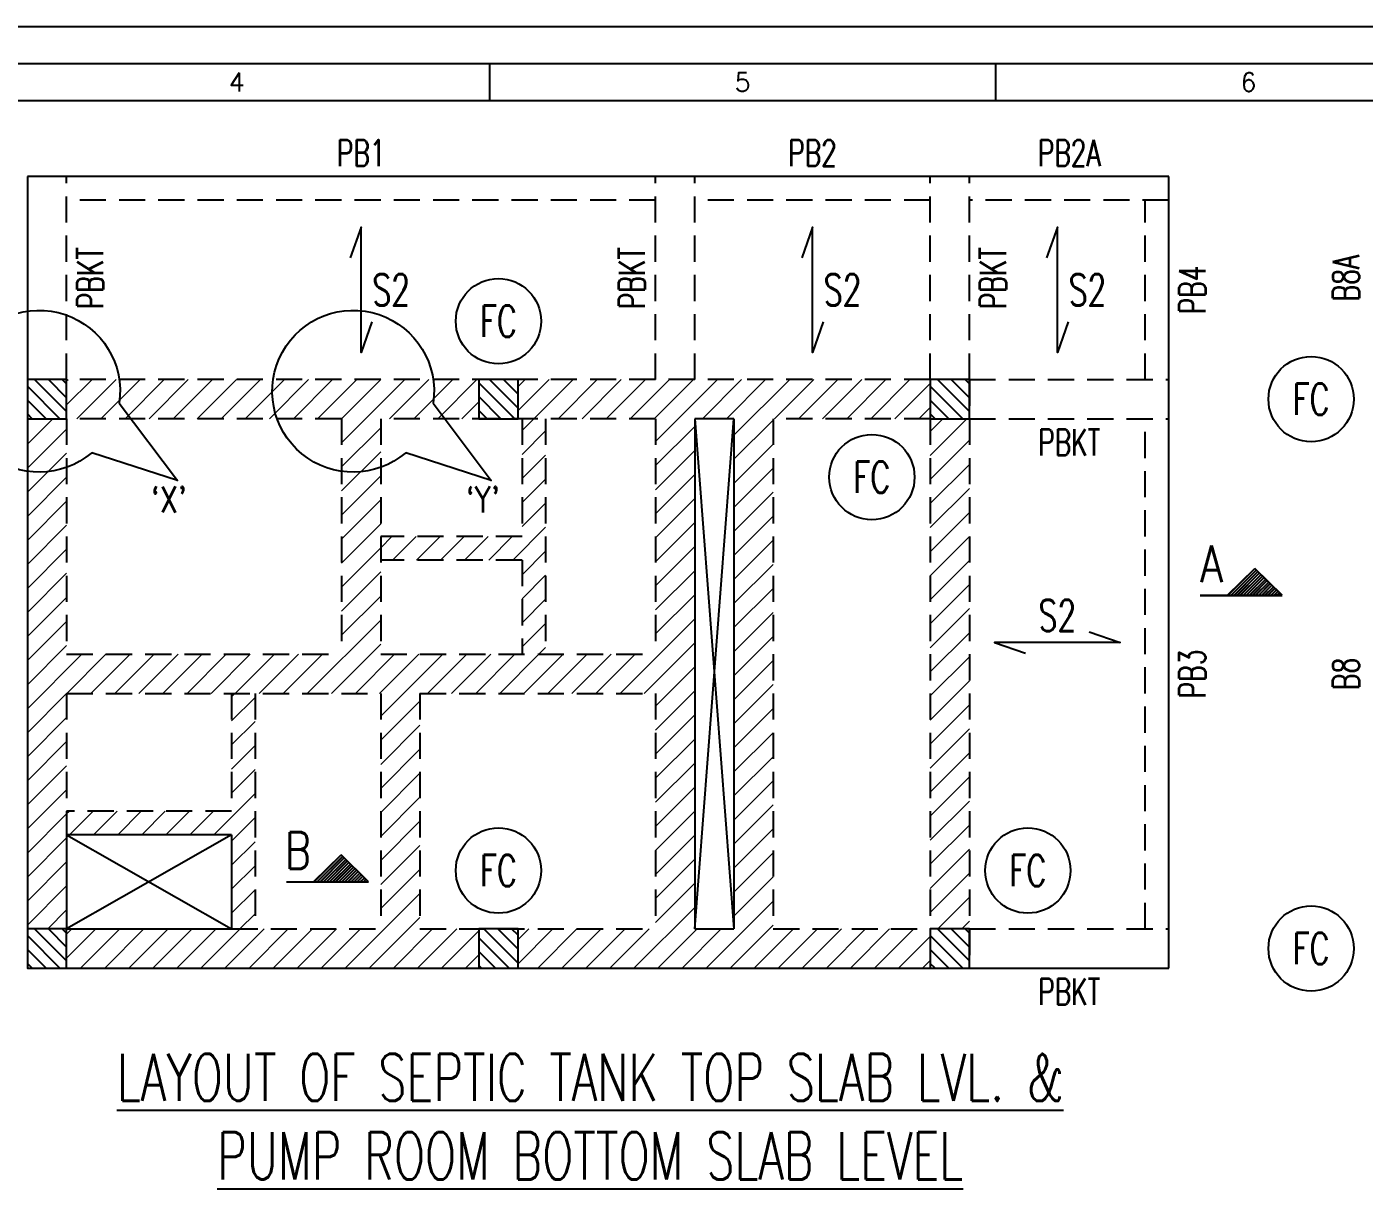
# Model space of a CAD drawing. Header units: inches. Extents: x 242373 to 956460, y -331936 to -238383.
# Drawn here: x 912669 to 925446, y -249569 to -238383 of the extents above; entities that cross this region are included whole.
import ezdxf
from ezdxf.enums import TextEntityAlignment as Align

# ---------------------------------------------------------------- set-up
doc = ezdxf.new("R2010")
doc.units = ezdxf.units.IN
doc.header["$MEASUREMENT"] = 0
doc.linetypes.add('HIDDEN2', pattern=[0.1875, 0.125, -0.0625])
doc.layers.add('hatch', color=8, linetype='Continuous', lineweight=0)
for name, color, linetype in [('PNA', 8, 'Continuous'), ('S- PILE CAP', 4, 'Continuous'), ('S-BEAM INNER', 200, 'HIDDEN2'), ('S-BEAM NO', 3, 'Continuous'), ('S-BEAM OUTER', 4, 'Continuous'), ('S-COLUMN', 1, 'Continuous'), ('S-COLUMN CIRCLE', 9, 'Continuous'), ('S-COLUMN HATCH', 8, 'Continuous'), ('S-COLUMN NO', 2, 'Continuous'), ('S-CUT LINE', 8, 'Continuous'), ('S-SECTION MARK', 1, 'Continuous'), ('S-SLAB MARK', 3, 'Continuous'), ('S-SLAB NO', 3, 'Continuous'), ('S-TEXT', 2, 'Continuous'), ('SLAB UG.', 4, 'Continuous')]:
    doc.layers.add(name, color=color, linetype=linetype)
doc.styles.add('ROMANS', font='SIMPLEX.shx', dxfattribs={"width": 0.7})
pattern_1 = [(45, (15635.61, -29199.22), (-114.904852, 114.904852), [])]
pattern_2 = [(135, (15635.61, -29199.22), (-66.291261, -66.291261), [])]

# ---------------------------------------------------------------- blocks, each defined once
blk = doc.blocks.new('SHEET')
at = {"elevation": -8, "flags": 128}
blk.add_lwpolyline([(674017, -125881), (763101, -125881), (763101, -63214), (674017, -63214)], close=True, dxfattribs=at)
at = {"layer": 'PNA'}
for p, q in [((704065, -63743, -8), (704065, -64273, -8)), ((711312, -63743, -8), (711312, -64273, -8))]:
    blk.add_line(p, q, dxfattribs=at)
at = {"layer": 'PNA', "color": 1, "elevation": -8}
for points in [[(675076, -125351), (762572, -125351), (762572, -63743), (675076, -63743)], [(676135, -124822), (762042, -124822), (762042, -64273), (676135, -64273)]]:
    blk.add_lwpolyline(points, close=True, dxfattribs=at)
at = {"layer": 'PNA', "style": 'ROMANS'}
for s, p in [('4', (700442, -64008, -8)), ('5', (707689, -64008, -8)), ('6', (714936, -64008, -8))]:
    blk.add_text(s, height=265, dxfattribs=at).set_placement(p, align=Align.MIDDLE)

msp = doc.modelspace()

# ---------------------------------------------------------------- hatches: boundary and pattern name
at = {"layer": 'hatch'}
h = msp.add_hatch(dxfattribs=at)
h.set_pattern_fill('ANSI31', color=256, scale=1300, style=0)
h.set_pattern_definition([(45, (-14309.86, -47885.78), (-114.904852, 114.904852), [])])
h.paths.add_polyline_path([(918675.1, -242129.1), (918675.1, -244379.1), (916050.1, -244379.1), (916050.1, -242129.1)], flags=17)
h.paths.add_polyline_path([(915675.1, -242129.1), (915675.1, -244379.1), (913050.1, -244379.1), (913050.1, -242129.1)], flags=17)
h.paths.add_polyline_path([(919050.1, -242129.1), (919425.1, -242129.1), (919425.1, -247004.1), (919050.1, -247004.1)], flags=17)
h.paths.add_polyline_path([(918675.1, -244754.1), (918675.1, -247004.1), (916425.1, -247004.1), (916425.1, -244754.1)], flags=16)
h.paths.add_polyline_path([(916050.1, -244754.1), (916050.1, -247004.1), (913050.1, -247004.1), (913050.1, -244754.1)], flags=16)
h.paths.add_polyline_path([(919800.1, -242129.1), (921300.1, -242129.1), (921300.1, -247004.1), (919800.1, -247004.1)], flags=17)
h.paths.add_polyline_path([(917362.6, -247004.1), (917362.6, -247379.1), (921300.1, -247379.1), (921300.1, -247004.1), (921675.1, -247004.1), (921675.1, -242129.1), (921300.1, -242129.1), (921300.1, -241754.1), (917362.6, -241754.1), (917362.6, -242129.1), (916987.6, -242129.1), (916987.6, -241754.1), (913050.1, -241754.1), (913050.1, -242129.1), (912675.1, -242129.1), (912675.1, -247004.1), (913050.1, -247004.1), (913050.1, -247379.1), (916987.6, -247379.1), (916987.6, -247004.1)])
h = msp.add_hatch(dxfattribs=at)
h.set_pattern_fill('ANSI31', color=256, scale=1300, style=0)
h.set_pattern_definition(pattern_1)
h.paths.add_polyline_path([(917400.8, -243254.1), (916050.1, -243254.1), (916050.1, -243479.1), (917400.8, -243479.1), (917400.8, -244379.1), (917625.8, -244379.1), (917625.8, -242129.1), (917400.8, -242129.1)])
h = msp.add_hatch(dxfattribs=at)
h.set_pattern_fill('ANSI31', color=256, scale=1300, style=0)
h.set_pattern_definition(pattern_1)
h.paths.add_polyline_path([(914850.1, -244754.1), (914625.1, -244754.1), (914625.1, -245879.1), (913050.1, -245879.1), (913050.1, -246104.1), (914625.1, -246104.1), (914625.1, -247004.1), (914850.1, -247004.1)])
at = {"layer": 'S-COLUMN HATCH'}
h = msp.add_hatch(dxfattribs=at)
h.set_pattern_fill('ANSI31', color=256, scale=750, angle=90, style=0)
h.set_pattern_definition([(135, (-365214.37, 213396.55), (-66.291261, -66.291261), [])])
h.paths.add_polyline_path([(913050.1, -241754.1), (912675.1, -241754.1), (912675.1, -242129.1), (913050.1, -242129.1)])
h = msp.add_hatch(dxfattribs=at)
h.set_pattern_fill('ANSI31', color=256, scale=750, angle=90, style=0)
h.set_pattern_definition(pattern_2)
h.paths.add_polyline_path([(917362.6, -241754.1), (916987.6, -241754.1), (916987.6, -242129.1), (917362.6, -242129.1)])
h = msp.add_hatch(dxfattribs=at)
h.set_pattern_fill('ANSI31', color=256, scale=750, angle=90, style=0)
h.set_pattern_definition([(135, (-356589.37, 213396.55), (-66.291261, -66.291261), [])])
h.paths.add_polyline_path([(921675.1, -241754.1), (921300.1, -241754.1), (921300.1, -242129.1), (921675.1, -242129.1)])
h = msp.add_hatch(dxfattribs=at)
h.set_pattern_fill('ANSI31', color=256, scale=750, angle=90, style=0)
h.set_pattern_definition([(135, (-365214.37, 208146.55), (-66.291261, -66.291261), [])])
h.paths.add_polyline_path([(913050.1, -247004.1), (912675.1, -247004.1), (912675.1, -247379.1), (913050.1, -247379.1)])
h = msp.add_hatch(dxfattribs=at)
h.set_pattern_fill('ANSI31', color=256, scale=750, angle=90, style=0)
h.set_pattern_definition(pattern_2)
h.paths.add_polyline_path([(917362.6, -247004.1), (916987.6, -247004.1), (916987.6, -247379.1), (917362.6, -247379.1)])
h = msp.add_hatch(dxfattribs=at)
h.set_pattern_fill('ANSI31', color=256, scale=750, angle=90, style=0)
h.set_pattern_definition([(135, (-356589.37, 208146.55), (-66.291261, -66.291261), [])])
h.paths.add_polyline_path([(921675.1, -247004.1), (921300.1, -247004.1), (921300.1, -247379.1), (921675.1, -247379.1)])
at = {"layer": 'S-SECTION MARK'}
h = msp.add_hatch(dxfattribs=at)
h.set_pattern_fill('ANSI31', color=256, scale=166.25, angle=180, style=0)
h.set_pattern_definition([(225, (996333.837, -242042.598), (14.694563, -14.694563), [])])
h.paths.add_polyline_path([(924400.7, -243559.1), (924662.9, -243816.6), (924138.5, -243816.6)])
h = msp.add_hatch(dxfattribs=at)
h.set_pattern_fill('ANSI31', color=256, scale=166.25, angle=180, style=0)
h.set_pattern_definition([(225, (996334.195, -242042.967), (14.694563, -14.694563), [])])
h.paths.add_polyline_path([(924401.1, -243558.7), (924663.2, -243816.3), (924138.9, -243816.3)])
h = msp.add_hatch(dxfattribs=at)
h.set_pattern_fill('ANSI31', color=256, scale=166.25, angle=180, style=0)
h.set_pattern_definition([(225, (987604.544, -244780.098), (14.694563, -14.694563), [])])
h.paths.add_polyline_path([(915671.4, -246296.6), (915933.6, -246554.1), (915409.2, -246554.1)])
h = msp.add_hatch(dxfattribs=at)
h.set_pattern_fill('ANSI31', color=256, scale=166.25, angle=180, style=0)
h.set_pattern_definition([(225, (987604.902, -244780.467), (14.694563, -14.694563), [])])
h.paths.add_polyline_path([(915671.8, -246296.2), (915933.9, -246553.8), (915409.6, -246553.8)])

# ---------------------------------------------------------------- linework, layer by layer
at = {"layer": 'S-BEAM INNER', "ltscale": 2000}
for p, q in [((913050.1, -241754.1, 0), (913050.1, -239814.2, 0)), ((918675.1, -241754.1, 0), (918675.1, -239814.2, 0)), ((919050.1, -241754.1, 0), (919050.1, -239814.2, 0)), ((921300.1, -241754.1, 0), (921300.1, -239814.2, 0)), ((921675.1, -241754.1, 0), (921675.1, -239814.2, 0)), ((918675.1, -240039.2, 0), (913050.1, -240039.2, 0)), ((921300.1, -240039.2, 0), (919050.1, -240039.2, 0)), ((923579.4, -240039.2, 0), (921675.1, -240039.2, 0)), ((923354.4, -241754.1, 0), (923354.4, -240039.2, 0)), ((921675.1, -241754.1, 0), (912675.1, -241754.1, 0)), ((921675.1, -241754.1, 0), (921675.1, -247379.1, 0)), ((921675.1, -241754.1, 0), (923579.4, -241754.1, 0)), ((913050.1, -242129.1, 0), (913050.1, -244379.1, 0)), ((915675.1, -242129.1, 0), (913050.1, -242129.1, 0)), ((915675.1, -242129.1, 0), (915675.1, -244379.1, 0)), ((918675.1, -242129.1, 0), (916050.1, -242129.1, 0)), ((916050.1, -242129.1, 0), (916050.1, -244379.1, 0)), ((917400.8, -242129.1, 0), (917400.8, -243254.1, 0)), ((917625.8, -242129.1, 0), (917625.8, -244379.1, 0)), ((918675.1, -242129.1, 0), (918675.1, -244379.1, 0)), ((921300.1, -242129.1, 0), (919800.1, -242129.1, 0)), ((919800.1, -242129.1, 0), (919800.1, -247004.1, 0)), ((921300.1, -242129.1, 0), (921300.1, -247004.1, 0)), ((921675.1, -242129.1, 0), (923579.4, -242129.1, 0)), ((923354.4, -247004.1, 0), (923354.4, -242129.1, 0)), ((917400.8, -243254.1, 0), (916050.1, -243254.1, 0)), ((917400.8, -243479.1, 0), (916050.1, -243479.1, 0)), ((917400.8, -243479.1, 0), (917400.8, -244379.1, 0)), ((913050.1, -244379.1, 0), (915675.1, -244379.1, 0)), ((916050.1, -244379.1, 0), (918675.1, -244379.1, 0)), ((913050.1, -244754.1, 0), (913050.1, -246104.1, 0)), ((913050.1, -244754.1, 0), (916050.1, -244754.1, 0)), ((914625.1, -244754.1, 0), (914625.1, -245879.1, 0)), ((914850.1, -244754.1, 0), (914850.1, -247004.1, 0)), ((916050.1, -244754.1, 0), (916050.1, -247004.1, 0)), ((916425.1, -244754.1, 0), (918675.1, -244754.1, 0)), ((916425.1, -244754.1, 0), (916425.1, -247004.1, 0)), ((918675.1, -244754.1, 0), (918675.1, -247004.1, 0)), ((914625.1, -245879.1, 0), (913050.1, -245879.1, 0)), ((914625.1, -247004.1, 0), (916050.1, -247004.1, 0)), ((916425.1, -247004.1, 0), (918675.1, -247004.1, 0)), ((919800.1, -247004.1, 0), (921300.1, -247004.1, 0)), ((921675.1, -247004.1, 0), (923579.4, -247004.1, 0))]:
    msp.add_line(p, q, dxfattribs=at)
at = {"layer": 'S-BEAM OUTER'}
for p, q in [((912675.1, -239814.2, 0), (912675.1, -247379.1, 0)), ((923579.4, -239814.2, 0), (912675.1, -239814.2, 0)), ((923579.4, -247379.1, 0), (923579.4, -239814.2, 0)), ((919425.1, -242129.1, 0), (919050.1, -242129.1, 0)), ((919050.1, -242129.1, 0), (919050.1, -247004.1, 0)), ((919425.1, -242129.1, 0), (919425.1, -247004.1, 0)), ((913050.1, -246104.1, 0), (913050.1, -247004.1, 0)), ((914625.1, -246104.1, 0), (913050.1, -246104.1, 0)), ((914625.1, -246104.1, 0), (914625.1, -247004.1, 0)), ((913050.1, -247004.1, 0), (914625.1, -247004.1, 0)), ((919050.1, -247004.1, 0), (919425.1, -247004.1, 0)), ((912675.1, -247379.1, 0), (923579.4, -247379.1, 0))]:
    msp.add_line(p, q, dxfattribs=at)
at = {"layer": 'S-COLUMN', "elevation": 0}
for points in [[(913050.1, -241754.1), (912675.1, -241754.1), (912675.1, -242129.1), (913050.1, -242129.1)], [(917362.6, -241754.1), (916987.6, -241754.1), (916987.6, -242129.1), (917362.6, -242129.1)], [(921675.1, -241754.1), (921300.1, -241754.1), (921300.1, -242129.1), (921675.1, -242129.1)], [(913050.1, -247004.1), (912675.1, -247004.1), (912675.1, -247379.1), (913050.1, -247379.1)], [(917362.6, -247004.1), (916987.6, -247004.1), (916987.6, -247379.1), (917362.6, -247379.1)], [(921675.1, -247004.1), (921300.1, -247004.1), (921300.1, -247379.1), (921675.1, -247379.1)]]:
    msp.add_lwpolyline(points, close=True, dxfattribs=at)
at = {"layer": 'S-COLUMN CIRCLE'}
for centre in [(917175.1, -241196.6, 0), (924938.8, -241941.6, 0), (920742.6, -242686.7, 0), (917175.1, -246446.6, 0), (922232.6, -246446.6, 0), (924938.8, -247191.6, 0)]:
    msp.add_circle(centre, 407.5, dxfattribs=at)
at = {"layer": 'S-CUT LINE'}
for p, q in [((913050.1, -246104.1, 0), (914625.1, -247004.1, 0)), ((914625.1, -246104.1, 0), (913050.1, -247004.1, 0))]:
    msp.add_line(p, q, dxfattribs=at)
at = {"layer": 'S-SECTION MARK'}
for p, q in [((924138.5, -243816.6, -6.4), (924400.7, -243559.1, -6.4)), ((924138.9, -243816.3, -6.4), (924401.1, -243558.7, -6.4)), ((924662.9, -243816.6, -6.4), (924400.7, -243559.1, -6.4)), ((924663.2, -243816.3, -6.4), (924401.1, -243558.7, -6.4)), ((923879, -243816.6, -6.4), (924662.9, -243816.6, -6.4)), ((923879.4, -243816.3, -6.4), (924663.2, -243816.3, -6.4)), ((915409.2, -246554.1, 0), (915671.4, -246296.6, 0)), ((915933.6, -246554.1, 0), (915671.4, -246296.6, 0)), ((915149.7, -246554.1, 0), (915933.6, -246554.1, 0))]:
    msp.add_line(p, q, dxfattribs=at)
at = {"layer": 'S-SLAB MARK', "elevation": 0}
for points in [[(915965.4, -241201.7), (915862.6, -241496.7), (915862.6, -240296.7), (915759.8, -240591.6)], [(920277.9, -241201.7), (920175.1, -241496.7), (920175.1, -240296.7), (920072.3, -240591.6)], [(922617.6, -241201.7), (922514.7, -241496.7), (922514.7, -240296.7), (922411.9, -240591.6)], [(922819.8, -244163.8), (923114.7, -244266.6), (921914.7, -244266.6), (922209.6, -244369.5)]]:
    msp.add_lwpolyline(points, dxfattribs=at)
at = {"layer": 'SLAB UG.', "color": 8, "ltscale": 400}
for p, q in [((919050.1, -242129.1, 0), (919425.1, -247004.1, 0)), ((919050.1, -247004.1, 0), (919425.1, -242129.1, 0))]:
    msp.add_line(p, q, dxfattribs=at)
at = {"layer": 'SLAB UG.', "color": 8, "linetype": 'Continuous', "ltscale": 800, "elevation": 0}
for points in [[(913552.5, -241979.2), (914107.4, -242720.1), (913289.6, -242454.6, -5.5110032)], [(916552.1, -241979.2), (917107, -242720.1), (916289.2, -242454.6, -5.5110032)]]:
    msp.add_lwpolyline(points, format="xyb", close=True, dxfattribs=at)

# ---------------------------------------------------------------- block references
at = {"xscale": 0.6668537067016587, "yscale": 0.6668537067016587, "zscale": 0.6668537066940101}
msp.add_blockref('SHEET', (447582.8, -196228.6, 5), dxfattribs=at)

# ---------------------------------------------------------------- texts
at = {"layer": 'S- PILE CAP', "color": 6, "style": 'ROMANS', "width": 0.7}
for s, p in [('%%ULAYOUT OF SEPTIC TANK TOP SLAB LVL. &', (918052.2, -248422.4, 0)), ('%%UPUMP ROOM BOTTOM SLAB LEVEL', (918052.2, -249172.4, 0))]:
    msp.add_text(s, height=450, dxfattribs=at).set_placement(p, align=Align.MIDDLE_CENTER)
at = {"layer": 'S-BEAM NO', "style": 'ROMANS', "width": 0.7}
for s, p in [('PB1', (915862.6, -239589.2, 0)), ('PB2', (920175.1, -239589.2, 0)), ('PB2A', (922627.2, -239589.2, 0)), ('PBKT', (922627.2, -242354.1, 0)), ('PBKT', (922627.2, -247604.1, 0))]:
    msp.add_text(s, height=250, dxfattribs=at).set_placement(p, align=Align.MIDDLE_CENTER)
for s, p in [('PBKT', (913275.1, -240784.2, 0)), ('PBKT', (918450.1, -240784.2, 0)), ('PBKT', (921900.1, -240784.2, 0)), ('B8A', (925271.4, -240784.2, 0)), ('PB4', (923804.4, -240896.7, 0)), ('PB3', (923804.4, -244566.6, 0)), ('B8', (925271.4, -244566.6, 0))]:
    msp.add_text(s, height=250, rotation=90, dxfattribs=at).set_placement(p, align=Align.MIDDLE_CENTER)
at = {"layer": 'S-COLUMN NO', "style": 'ROMANS', "width": 0.7}
for p in [(917175.1, -241196.6, 0), (924938.8, -241941.6, 0), (920742.6, -242686.7, 0), (917175.1, -246446.6, 0), (922232.6, -246446.6, 0), (924938.8, -247191.6, 0)]:
    msp.add_text('FC', height=300, dxfattribs=at).set_placement(p, align=Align.MIDDLE)
at = {"layer": 'S-SECTION MARK', "style": 'ROMANS', "width": 0.8}
for s, p in [('A', (923988.5, -243516.6, -6.4)), ('B', (915259.2, -246254.1, 0))]:
    msp.add_text(s, height=350, dxfattribs=at).set_placement(p, align=Align.MIDDLE)
at = {"layer": 'S-SLAB NO', "style": 'ROMANS', "width": 0.7}
for p in [(915970.6, -240896.7, 0), (920283.1, -240896.7, 0), (922622.7, -240896.7, 0)]:
    msp.add_text('S2', height=300, dxfattribs=at).set_placement(p, align=Align.MIDDLE_LEFT)
msp.add_text('S2', height=300, dxfattribs=at).set_placement((922514.7, -244008.6, 0), align=Align.MIDDLE_CENTER)
at = {"layer": 'S-TEXT', "style": 'ROMANS', "width": 0.8}
for s, p in [("`X'", (914026.2, -242901.1, 0)), ("`Y'", (917025.7, -242901.1, 0))]:
    msp.add_text(s, height=250, dxfattribs=at).set_placement(p, align=Align.MIDDLE)

doc.saveas('drawing.dxf')
